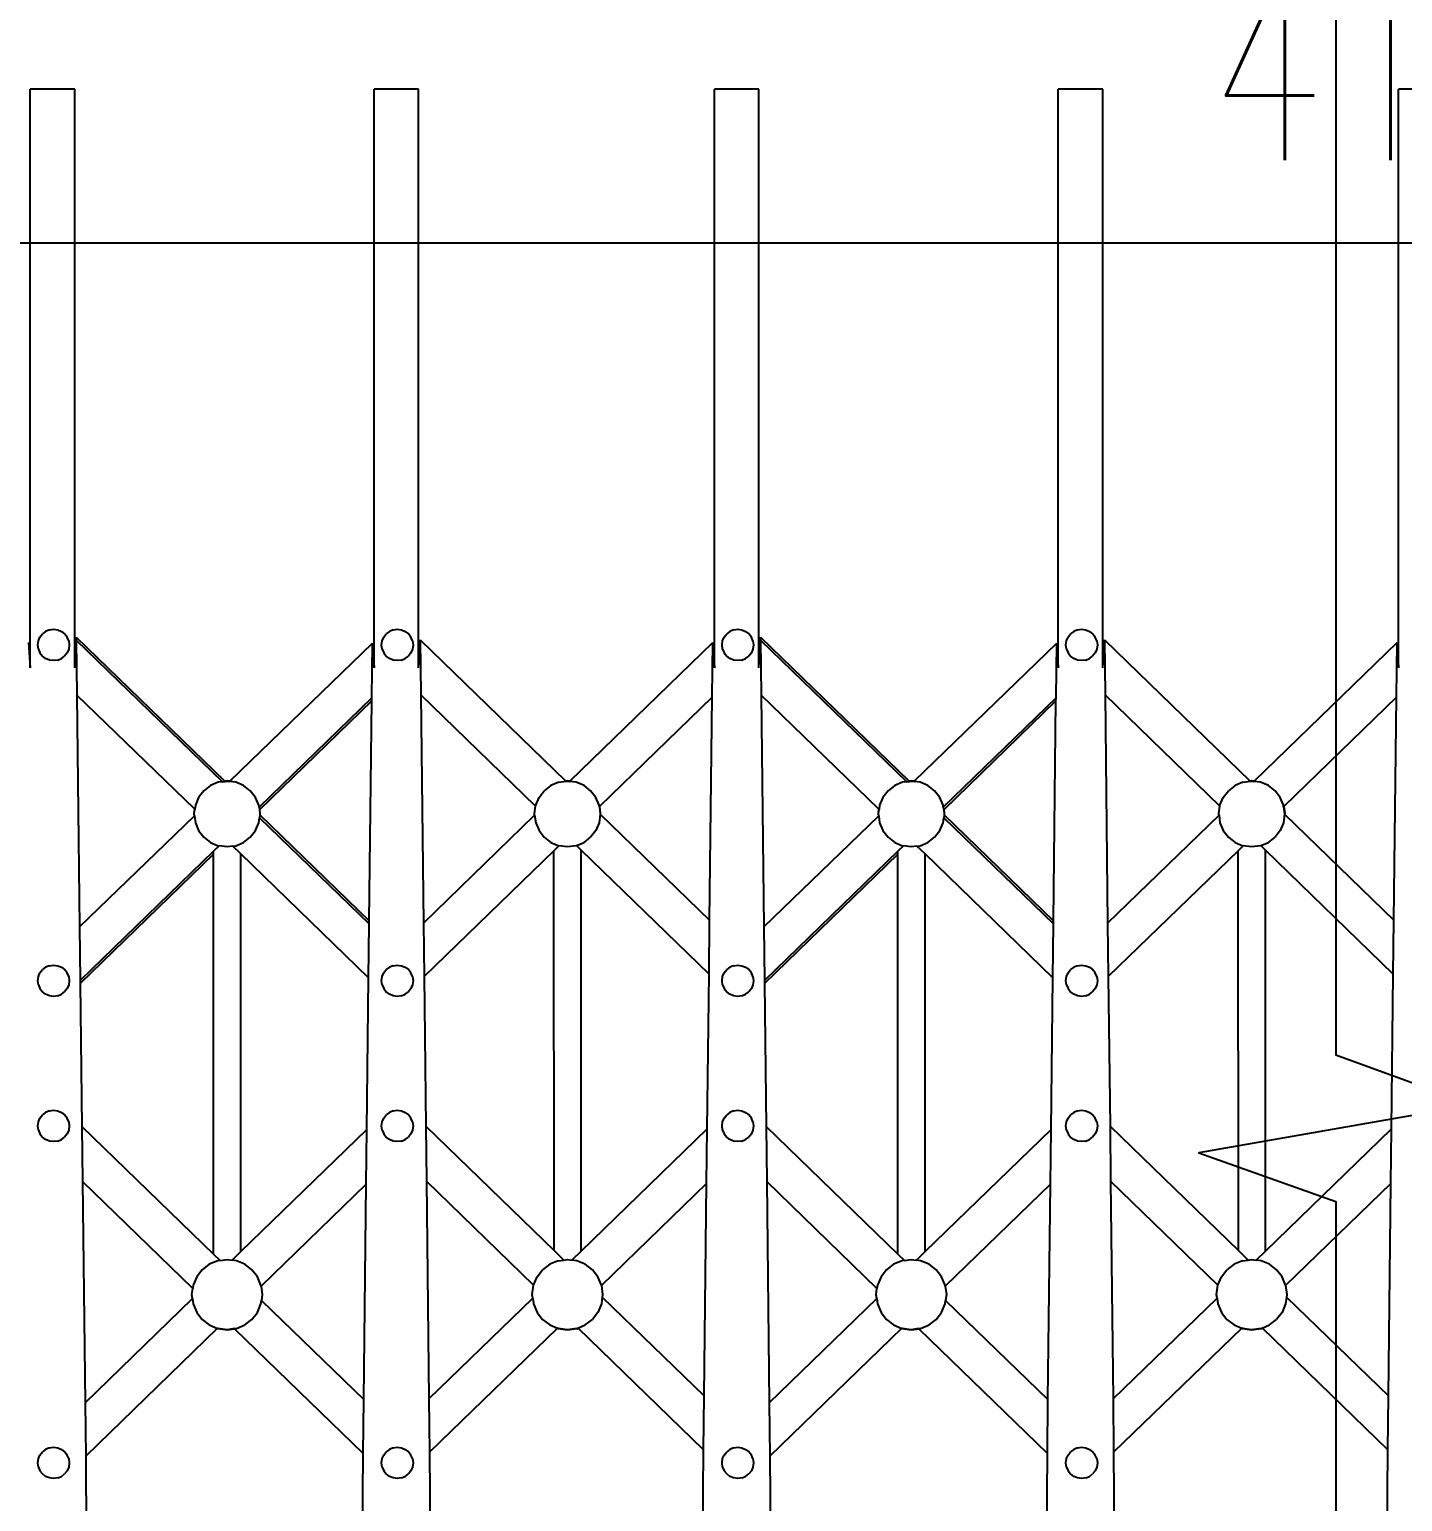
# Model space of a CAD drawing. Extents: x -2377130 to 293730, y -2 to 754590.
# Drawn here: x -2154221 to -2153169, y 517339 to 518467 of the extents above; entities that cross this region are included whole.
import ezdxf

# ---------------------------------------------------------------- set-up
doc = ezdxf.new("R2010")
doc.units = 0
doc.header["$LTSCALE"] = 1000
doc.header["$MEASUREMENT"] = 0
doc.layers.get('Defpoints').update_dxf_attribs({"color": 210})
doc.layers.add('A-AXIS-DP', color=126, linetype='Continuous')
doc.layers.add('A-AXIS-SYMB', color=3, linetype='Continuous')
doc.styles.add('_TCH_DIM_T3', font='SIMPLEX', dxfattribs={"width": 0.705882, "bigfont": 'GBCBIG'})
doc.dimstyles.new('_TCH_ARCH&&50', dxfattribs={"dimtxt": 148.75, "dimasz": 50, "dimexe": 50, "dimexo": 50, "dimgap": 63.125, "dimtad": 1, "dimdec": 0, "dimzin": 0, "dimdsep": 46, "dimtxsty": '_TCH_DIM_T3', "dimblk": 'ARCHTICK', "dimcen": 0.09, "dimclrt": 7, "dimazin": 2, "dimtfac": 1, "dimtdec": 0, "dimtix": 1, "dimtmove": 2, "dimatfit": 3, "dimfxl": 0, "dimtolj": 1, "dimtzin": 0, "dimarcsym": 0})

# ---------------------------------------------------------------- blocks, each defined once
blk = doc.blocks.new('A$C4A4B1E4B')
at = {"color": 250}
for p, q in [((-3000.4, 1499.9), (-3034.5, 1499.9)), ((-3034.5, 1056.6), (-3034.5, 1499.9)), ((-3000.4, 1056.6), (-3000.4, 1499.9)), ((-2737, 1499.9), (-2771.1, 1499.9)), ((-2771.1, 1056.6), (-2771.1, 1499.9)), ((-2737, 1056.6), (-2737, 1499.9)), ((-2476.3, 1499.9), (-2510.4, 1499.9)), ((-2510.4, 1056.6), (-2510.4, 1499.9)), ((-2476.3, 1056.6), (-2476.3, 1499.9)), ((-2212.9, 1499.9), (-2247, 1499.9)), ((-2247, 1056.6), (-2247, 1499.9)), ((-2212.9, 1056.6), (-2212.9, 1499.9)), ((-1952.2, 1499.9), (-1986.3, 1499.9)), ((-1986.3, 1056.6), (-1986.3, 1499.9)), ((-3022.7, 1084.4), (-3025.1, 1082.5)), ((-3019.8, 1085.6), (-3022.7, 1084.4)), ((-3019.8, 1085.6), (-3016.6, 1086)), ((-3016.6, 1086), (-3013.4, 1085.6)), ((-3013.4, 1085.6), (-3010.6, 1084.4)), ((-3010.6, 1084.4), (-3008.1, 1082.5)), ((-2759.3, 1084.4), (-2761.8, 1082.5)), ((-2756.5, 1085.6), (-2759.3, 1084.4)), ((-2756.5, 1085.6), (-2753.3, 1086)), ((-2753.3, 1086), (-2750.1, 1085.6)), ((-2750.1, 1085.6), (-2747.2, 1084.4)), ((-2747.2, 1084.4), (-2744.8, 1082.5)), ((-2498.6, 1084.4), (-2501, 1082.5)), ((-2495.7, 1085.6), (-2498.6, 1084.4)), ((-2495.7, 1085.6), (-2492.5, 1086)), ((-2492.5, 1086), (-2489.3, 1085.6)), ((-2489.3, 1085.6), (-2486.5, 1084.4)), ((-2486.5, 1084.4), (-2484, 1082.5)), ((-2235.2, 1084.4), (-2237.7, 1082.5)), ((-2232.4, 1085.6), (-2235.2, 1084.4)), ((-2232.4, 1085.6), (-2229.2, 1086)), ((-2229.2, 1086), (-2226, 1085.6)), ((-2226, 1085.6), (-2223.1, 1084.4)), ((-2223.1, 1084.4), (-2220.7, 1082.5)), ((-3035.7, 1075.8), (-3034.5, 1056.6)), ((-3028.7, 1074), (-3028.2, 1077.2)), ((-3028.2, 1070.8), (-3028.7, 1074)), ((-3028.2, 1077.2), (-3027, 1080.1)), ((-3027, 1080.1), (-3025.1, 1082.5)), ((-3006.3, 1080.1), (-3008.1, 1082.5)), ((-3005, 1077.2), (-3006.3, 1080.1)), ((-3005, 1077.2), (-3004.6, 1074)), ((-3004.6, 1074), (-3005, 1070.8)), ((-3000.4, 1056.6), (-2999.2, 1080)), ((-2999.2, 1080), (-2885.6, 969.9)), ((-2999.2, 1080), (-2999.2, 1077.7)), ((-2999.2, 1077.7), (-2887.2, 969.2)), ((-2999.2, 1077.7), (-2998.7, 1035.5)), ((-2881.2, 969.9), (-2772.4, 1075.4)), ((-2772.8, 1033.5), (-2772.4, 1075.4)), ((-2772.4, 1075.4), (-2771.1, 1056.6)), ((-2765.3, 1074), (-2764.9, 1077.2)), ((-2764.9, 1070.8), (-2765.3, 1074)), ((-2764.9, 1077.2), (-2763.7, 1080.1)), ((-2763.7, 1080.1), (-2761.8, 1082.5)), ((-2742.9, 1080.1), (-2744.8, 1082.5)), ((-2741.7, 1077.2), (-2742.9, 1080.1)), ((-2741.7, 1077.2), (-2741.2, 1074)), ((-2741.2, 1074), (-2741.7, 1070.8)), ((-2737, 1056.6), (-2735.8, 1078)), ((-2735.8, 1078), (-2624.4, 970)), ((-2735.8, 1078), (-2735.3, 1035.8)), ((-2620.9, 969.9), (-2511.6, 1075.8)), ((-2512.1, 1033.9), (-2511.6, 1075.8)), ((-2511.6, 1075.8), (-2510.4, 1056.6)), ((-2504.6, 1074), (-2504.1, 1077.2)), ((-2504.1, 1070.8), (-2504.6, 1074)), ((-2504.1, 1077.2), (-2502.9, 1080.1)), ((-2502.9, 1080.1), (-2501, 1082.5)), ((-2482.1, 1080.1), (-2484, 1082.5)), ((-2480.9, 1077.2), (-2482.1, 1080.1)), ((-2480.9, 1077.2), (-2480.5, 1074)), ((-2480.5, 1074), (-2480.9, 1070.8)), ((-2476.3, 1056.6), (-2475.1, 1080)), ((-2475.1, 1080), (-2361.5, 969.9)), ((-2475.1, 1080), (-2475.1, 1077.7)), ((-2475.1, 1077.7), (-2363.1, 969.2)), ((-2475.1, 1077.7), (-2474.6, 1035.5)), ((-2357.1, 969.9), (-2248.2, 1075.4)), ((-2248.7, 1033.5), (-2248.2, 1075.4)), ((-2248.2, 1075.4), (-2247, 1056.6)), ((-2241.2, 1074), (-2240.8, 1077.2)), ((-2240.8, 1070.8), (-2241.2, 1074)), ((-2240.8, 1077.2), (-2239.5, 1080.1)), ((-2239.5, 1080.1), (-2237.7, 1082.5)), ((-2218.8, 1080.1), (-2220.7, 1082.5)), ((-2217.6, 1077.2), (-2218.8, 1080.1)), ((-2217.6, 1077.2), (-2217.1, 1074)), ((-2217.1, 1074), (-2217.6, 1070.8)), ((-2212.9, 1056.6), (-2211.7, 1078)), ((-2211.7, 1078), (-2100.3, 970)), ((-2211.7, 1078), (-2211.2, 1035.8)), ((-2096.7, 969.9), (-1987.5, 1075.8)), ((-1988, 1033.9), (-1987.5, 1075.8)), ((-1987.5, 1075.8), (-1986.3, 1056.6)), ((-3028.2, 1070.8), (-3027, 1067.9)), ((-3027, 1067.9), (-3025.1, 1065.5)), ((-3022.7, 1063.6), (-3025.1, 1065.5)), ((-3019.8, 1062.4), (-3022.7, 1063.6)), ((-3016.6, 1062), (-3019.8, 1062.4)), ((-3013.4, 1062.4), (-3016.6, 1062)), ((-3013.4, 1062.4), (-3010.6, 1063.6)), ((-3010.6, 1063.6), (-3008.1, 1065.5)), ((-3006.3, 1067.9), (-3008.1, 1065.5)), ((-3005, 1070.8), (-3006.3, 1067.9)), ((-2764.9, 1070.8), (-2763.7, 1067.9)), ((-2763.7, 1067.9), (-2761.8, 1065.5)), ((-2759.3, 1063.6), (-2761.8, 1065.5)), ((-2756.5, 1062.4), (-2759.3, 1063.6)), ((-2753.3, 1062), (-2756.5, 1062.4)), ((-2750.1, 1062.4), (-2753.3, 1062)), ((-2750.1, 1062.4), (-2747.2, 1063.6)), ((-2747.2, 1063.6), (-2744.8, 1065.5)), ((-2742.9, 1067.9), (-2744.8, 1065.5)), ((-2741.7, 1070.8), (-2742.9, 1067.9)), ((-2504.1, 1070.8), (-2502.9, 1067.9)), ((-2502.9, 1067.9), (-2501, 1065.5)), ((-2498.6, 1063.6), (-2501, 1065.5)), ((-2495.7, 1062.4), (-2498.6, 1063.6)), ((-2492.5, 1062), (-2495.7, 1062.4)), ((-2489.3, 1062.4), (-2492.5, 1062)), ((-2489.3, 1062.4), (-2486.5, 1063.6)), ((-2486.5, 1063.6), (-2484, 1065.5)), ((-2482.1, 1067.9), (-2484, 1065.5)), ((-2480.9, 1070.8), (-2482.1, 1067.9)), ((-2240.8, 1070.8), (-2239.5, 1067.9)), ((-2239.5, 1067.9), (-2237.7, 1065.5)), ((-2235.2, 1063.6), (-2237.7, 1065.5)), ((-2232.4, 1062.4), (-2235.2, 1063.6)), ((-2229.2, 1062), (-2232.4, 1062.4)), ((-2226, 1062.4), (-2229.2, 1062)), ((-2226, 1062.4), (-2223.1, 1063.6)), ((-2223.1, 1063.6), (-2220.7, 1065.5)), ((-2218.8, 1067.9), (-2220.7, 1065.5)), ((-2217.6, 1070.8), (-2218.8, 1067.9)), ((-2908.5, 948.1), (-2998.7, 1035.5)), ((-2998.7, 1035.5), (-2996.7, 858)), ((-2772.8, 1033.5), (-2859.2, 949.8)), ((-2772.9, 1031.2), (-2858.9, 947.8)), ((-2774.8, 862.6), (-2772.9, 1031.2)), ((-2772.9, 1031.2), (-2772.8, 1033.5)), ((-2647.4, 950.6), (-2735.3, 1035.8)), ((-2735.3, 1035.8), (-2733.3, 860.9)), ((-2512.1, 1033.9), (-2598.5, 950.2)), ((-2514.1, 863.1), (-2512.1, 1033.9)), ((-2384.4, 948.1), (-2474.6, 1035.5)), ((-2474.6, 1035.5), (-2472.5, 858)), ((-2248.7, 1033.5), (-2335.1, 949.8)), ((-2248.8, 1031.2), (-2334.8, 947.8)), ((-2250.7, 862.6), (-2248.8, 1031.2)), ((-2248.8, 1031.2), (-2248.7, 1033.5)), ((-2123.3, 950.6), (-2211.2, 1035.8)), ((-2211.2, 1035.8), (-2209.2, 860.9)), ((-1988, 1033.9), (-2074.3, 950.2)), ((-1989.9, 863.1), (-1988, 1033.9)), ((-2885.6, 969.9), (-2883.7, 970.2)), ((-2883.7, 970.2), (-2881.2, 969.9)), ((-2624.4, 970), (-2623, 970.2)), ((-2624.4, 970), (-2623.9, 969.6)), ((-2623, 970.2), (-2620.9, 969.9)), ((-2361.5, 969.9), (-2359.6, 970.2)), ((-2359.6, 970.2), (-2357.1, 969.9)), ((-2100.3, 970), (-2098.9, 970.2)), ((-2100.3, 970), (-2099.8, 969.6)), ((-2098.9, 970.2), (-2096.7, 969.9)), ((-2901.5, 962.3), (-2905.5, 957.2)), ((-2896.4, 966.3), (-2901.5, 962.3)), ((-2890.4, 968.8), (-2896.4, 966.3)), ((-2887.2, 969.2), (-2890.4, 968.8)), ((-2887.2, 969.2), (-2885.1, 969.5)), ((-2885.1, 969.5), (-2885.6, 969.9)), ((-2885.1, 969.5), (-2883.7, 969.7)), ((-2883.7, 969.7), (-2881.7, 969.4)), ((-2881.7, 969.4), (-2881.2, 969.9)), ((-2877, 968.8), (-2881.7, 969.4)), ((-2871, 966.3), (-2877, 968.8)), ((-2865.9, 962.3), (-2871, 966.3)), ((-2861.9, 957.2), (-2865.9, 962.3)), ((-2644.7, 957.2), (-2640.8, 962.3)), ((-2635.7, 966.3), (-2640.8, 962.3)), ((-2629.7, 968.8), (-2635.7, 966.3)), ((-2629.7, 968.8), (-2623.9, 969.6)), ((-2623.9, 969.6), (-2623, 969.7)), ((-2623, 969.7), (-2621.3, 969.5)), ((-2621.3, 969.5), (-2620.9, 969.9)), ((-2616.3, 968.8), (-2621.3, 969.5)), ((-2610.3, 966.3), (-2616.3, 968.8)), ((-2605.2, 962.3), (-2610.3, 966.3)), ((-2601.2, 957.2), (-2605.2, 962.3)), ((-2377.4, 962.3), (-2381.4, 957.2)), ((-2372.3, 966.3), (-2377.4, 962.3)), ((-2366.3, 968.8), (-2372.3, 966.3)), ((-2363.1, 969.2), (-2366.3, 968.8)), ((-2363.1, 969.2), (-2361, 969.5)), ((-2361, 969.5), (-2361.5, 969.9)), ((-2361, 969.5), (-2359.6, 969.7)), ((-2359.6, 969.7), (-2357.5, 969.4)), ((-2357.5, 969.4), (-2357.1, 969.9)), ((-2352.9, 968.8), (-2357.5, 969.4)), ((-2346.9, 966.3), (-2352.9, 968.8)), ((-2341.8, 962.3), (-2346.9, 966.3)), ((-2337.8, 957.2), (-2341.8, 962.3)), ((-2120.6, 957.2), (-2116.7, 962.3)), ((-2111.6, 966.3), (-2116.7, 962.3)), ((-2105.6, 968.8), (-2111.6, 966.3)), ((-2105.6, 968.8), (-2099.8, 969.6)), ((-2099.8, 969.6), (-2098.9, 969.7)), ((-2098.9, 969.7), (-2097.2, 969.5)), ((-2097.2, 969.5), (-2096.7, 969.9)), ((-2092.2, 968.8), (-2097.2, 969.5)), ((-2086.1, 966.3), (-2092.2, 968.8)), ((-2081, 962.3), (-2086.1, 966.3)), ((-2077.1, 957.2), (-2081, 962.3)), ((-2908.9, 945), (-2908.5, 948.1)), ((-2908.9, 944.8), (-2908.4, 948)), ((-2908.4, 948), (-2908.5, 948.1)), ((-2908, 951.2), (-2908.4, 948)), ((-2905.5, 957.2), (-2908, 951.2)), ((-2859.4, 951.2), (-2861.9, 957.2)), ((-2859.2, 949.8), (-2859.4, 951.2)), ((-2859.2, 949.8), (-2858.9, 947.7)), ((-2858.9, 947.8), (-2858.5, 945)), ((-2858.9, 947.7), (-2858.9, 947.8)), ((-2858.9, 947.7), (-2858.5, 944.7)), ((-2648.2, 945), (-2647.4, 950.6)), ((-2648.1, 944.8), (-2647.4, 950.6)), ((-2647.4, 950.6), (-2647.3, 951.2)), ((-2647.4, 950.6), (-2647.4, 950.6)), ((-2647.3, 951.2), (-2644.7, 957.2)), ((-2598.7, 951.2), (-2601.2, 957.2)), ((-2598.5, 950.1), (-2598.7, 951.2)), ((-2598.5, 950.2), (-2597.8, 945)), ((-2598.5, 950.2), (-2598.5, 950.1)), ((-2598.5, 950.1), (-2597.8, 944.7)), ((-2384.8, 945), (-2384.4, 948.1)), ((-2384.8, 944.8), (-2384.3, 948)), ((-2384.3, 948), (-2384.4, 948.1)), ((-2383.9, 951.2), (-2384.3, 948)), ((-2381.4, 957.2), (-2383.9, 951.2)), ((-2335.3, 951.2), (-2337.8, 957.2)), ((-2335.1, 949.8), (-2335.3, 951.2)), ((-2335.1, 949.8), (-2334.8, 947.7)), ((-2334.8, 947.8), (-2334.4, 945)), ((-2334.8, 947.7), (-2334.8, 947.8)), ((-2334.8, 947.7), (-2334.4, 944.7)), ((-2124.1, 945), (-2123.3, 950.6)), ((-2124, 944.8), (-2123.3, 950.6)), ((-2123.3, 950.6), (-2123.2, 951.2)), ((-2123.3, 950.6), (-2123.3, 950.6)), ((-2123.2, 951.2), (-2120.6, 957.2)), ((-2074.6, 951.2), (-2077.1, 957.2)), ((-2074.4, 950.1), (-2074.6, 951.2)), ((-2074.3, 950.2), (-2074.4, 950.1)), ((-2074.4, 950.1), (-2073.7, 944.7)), ((-2074.3, 950.2), (-2073.6, 945)), ((-2996.7, 858), (-2908.7, 943.2)), ((-2908.9, 944.8), (-2908.9, 945)), ((-2908.9, 944.5), (-2908.9, 944.8)), ((-2908.7, 943.2), (-2908.9, 944.5)), ((-2908.7, 943.2), (-2908, 937.8)), ((-2908, 937.8), (-2905.5, 931.8)), ((-2861.9, 931.8), (-2859.4, 937.8)), ((-2859.4, 937.8), (-2858.9, 941.7)), ((-2858.6, 943.8), (-2858.9, 941.7)), ((-2858.9, 941.7), (-2774.8, 860.3)), ((-2858.5, 944.5), (-2858.6, 943.8)), ((-2858.6, 943.8), (-2774.8, 862.6)), ((-2858.5, 945), (-2858.5, 944.7)), ((-2858.5, 944.7), (-2858.5, 944.5)), ((-2733.3, 860.9), (-2648.1, 943.5)), ((-2648.1, 944.8), (-2648.2, 945)), ((-2648.2, 944.5), (-2648.1, 944.8)), ((-2648.1, 943.5), (-2648.2, 944.5)), ((-2648.1, 943.5), (-2647.3, 937.8)), ((-2647.3, 937.8), (-2644.7, 931.8)), ((-2598.7, 937.8), (-2601.2, 931.8)), ((-2597.8, 944.3), (-2598.7, 937.8)), ((-2597.8, 945), (-2597.8, 944.7)), ((-2597.8, 944.7), (-2597.8, 944.5)), ((-2597.8, 944.5), (-2597.8, 944.3)), ((-2597.8, 944.3), (-2514.1, 863.1)), ((-2472.5, 858), (-2384.6, 943.2)), ((-2384.8, 944.8), (-2384.8, 945)), ((-2384.8, 944.5), (-2384.8, 944.8)), ((-2384.6, 943.2), (-2384.8, 944.5)), ((-2384.6, 943.2), (-2383.9, 937.8)), ((-2383.9, 937.8), (-2381.4, 931.8)), ((-2337.8, 931.8), (-2335.3, 937.8)), ((-2335.3, 937.8), (-2334.8, 941.7)), ((-2334.5, 943.8), (-2334.8, 941.7)), ((-2334.8, 941.7), (-2250.7, 860.3)), ((-2334.4, 944.5), (-2334.5, 943.8)), ((-2334.5, 943.8), (-2250.7, 862.6)), ((-2334.4, 945), (-2334.4, 944.7)), ((-2334.4, 944.7), (-2334.4, 944.5)), ((-2209.2, 860.9), (-2123.9, 943.5)), ((-2124, 944.8), (-2124.1, 945)), ((-2124.1, 944.5), (-2124, 944.8)), ((-2123.9, 943.5), (-2124.1, 944.5)), ((-2123.9, 943.5), (-2123.2, 937.8)), ((-2123.2, 937.8), (-2120.6, 931.8)), ((-2074.6, 937.8), (-2077.1, 931.8)), ((-2073.7, 944.3), (-2074.6, 937.8)), ((-2073.6, 945), (-2073.7, 944.7)), ((-2073.7, 944.7), (-2073.7, 944.5)), ((-2073.7, 944.5), (-2073.7, 944.3)), ((-2073.7, 944.3), (-1989.9, 863.1)), ((-2905.5, 931.8), (-2901.5, 926.7)), ((-2901.5, 926.7), (-2896.4, 922.7)), ((-2871, 922.7), (-2865.9, 926.7)), ((-2865.9, 926.7), (-2861.9, 931.8)), ((-2644.7, 931.8), (-2640.8, 926.7)), ((-2640.8, 926.7), (-2635.7, 922.7)), ((-2610.3, 922.7), (-2605.2, 926.7)), ((-2601.2, 931.8), (-2605.2, 926.7)), ((-2381.4, 931.8), (-2377.4, 926.7)), ((-2377.4, 926.7), (-2372.3, 922.7)), ((-2346.9, 922.7), (-2341.8, 926.7)), ((-2341.8, 926.7), (-2337.8, 931.8)), ((-2120.6, 931.8), (-2116.7, 926.7)), ((-2116.7, 926.7), (-2111.6, 922.7)), ((-2086.1, 922.7), (-2081, 926.7)), ((-2077.1, 931.8), (-2081, 926.7)), ((-2894.1, 916), (-2996.2, 817)), ((-2894.1, 913.7), (-2996.2, 814.7)), ((-2896.4, 922.7), (-2890.4, 920.2)), ((-2889.8, 920.1), (-2894.1, 916)), ((-2894.1, 913.7), (-2894.1, 916)), ((-2894, 607.3), (-2894.1, 913.7)), ((-2890.4, 920.2), (-2889.8, 920.1)), ((-2883.7, 919.3), (-2889.8, 920.1)), ((-2879.4, 919.9), (-2883.7, 919.3)), ((-2879.4, 919.9), (-2877, 920.2)), ((-2873.2, 913.9), (-2879.4, 919.9)), ((-2877, 920.2), (-2871, 922.7)), ((-2873.1, 609.2), (-2873.2, 913.9)), ((-2775.3, 819), (-2873.2, 913.9)), ((-2633.3, 916.4), (-2732.8, 820)), ((-2635.7, 922.7), (-2629.7, 920.2)), ((-2629.5, 920.2), (-2633.3, 916.4)), ((-2633.2, 610.1), (-2633.3, 916.4)), ((-2629.7, 920.2), (-2629.5, 920.2)), ((-2623, 919.3), (-2629.5, 920.2)), ((-2616.3, 920.2), (-2623, 919.3)), ((-2616.3, 920.2), (-2616.1, 920.3)), ((-2616.1, 920.3), (-2610.3, 922.7)), ((-2612.5, 916.8), (-2616.1, 920.3)), ((-2514.5, 821.8), (-2612.5, 916.8)), ((-2612.4, 609.6), (-2612.5, 916.8)), ((-2369.9, 916), (-2472.1, 817)), ((-2369.9, 913.7), (-2472, 814.7)), ((-2372.3, 922.7), (-2366.3, 920.2)), ((-2365.7, 920.1), (-2369.9, 916)), ((-2369.9, 913.7), (-2369.9, 916)), ((-2369.8, 607.3), (-2369.9, 913.7)), ((-2366.3, 920.2), (-2365.7, 920.1)), ((-2359.6, 919.3), (-2365.7, 920.1)), ((-2355.3, 919.9), (-2359.6, 919.3)), ((-2355.3, 919.9), (-2352.9, 920.2)), ((-2349.1, 913.9), (-2355.3, 919.9)), ((-2352.9, 920.2), (-2346.9, 922.7)), ((-2349, 609.2), (-2349.1, 913.9)), ((-2251.2, 819), (-2349.1, 913.9)), ((-2109.2, 916.4), (-2208.7, 820)), ((-2111.6, 922.7), (-2105.6, 920.2)), ((-2105.3, 920.2), (-2109.2, 916.4)), ((-2109.1, 610.1), (-2109.2, 916.4)), ((-2105.6, 920.2), (-2105.3, 920.2)), ((-2098.9, 919.3), (-2105.3, 920.2)), ((-2092.2, 920.2), (-2098.9, 919.3)), ((-2092.2, 920.2), (-2092, 920.3)), ((-2092, 920.3), (-2086.1, 922.7)), ((-2088.4, 916.8), (-2092, 920.3)), ((-1990.4, 821.8), (-2088.4, 916.8)), ((-2088.3, 609.6), (-2088.4, 916.8)), ((-2996.7, 858), (-2996.2, 817)), ((-2775.3, 819), (-2774.8, 860.3)), ((-2774.8, 860.3), (-2774.8, 862.6)), ((-2733.3, 860.9), (-2732.8, 820)), ((-2514.5, 821.8), (-2514.1, 863.1)), ((-2472.5, 858), (-2472.1, 817)), ((-2251.2, 819), (-2250.7, 860.3)), ((-2250.7, 860.3), (-2250.7, 862.6)), ((-2209.2, 860.9), (-2208.7, 820)), ((-1990.4, 821.8), (-1989.9, 863.1)), ((-3027, 822.8), (-3025.1, 825.3)), ((-3022.7, 827.1), (-3025.1, 825.3)), ((-3019.8, 828.3), (-3022.7, 827.1)), ((-3019.8, 828.3), (-3016.6, 828.8)), ((-3016.6, 828.8), (-3013.4, 828.3)), ((-3013.4, 828.3), (-3010.6, 827.1)), ((-3010.6, 827.1), (-3008.1, 825.3)), ((-3006.3, 822.8), (-3008.1, 825.3)), ((-2763.7, 822.8), (-2761.8, 825.3)), ((-2759.3, 827.1), (-2761.8, 825.3)), ((-2756.5, 828.3), (-2759.3, 827.1)), ((-2756.5, 828.3), (-2753.3, 828.8)), ((-2753.3, 828.8), (-2750.1, 828.3)), ((-2750.1, 828.3), (-2747.2, 827.1)), ((-2747.2, 827.1), (-2744.8, 825.3)), ((-2742.9, 822.8), (-2744.8, 825.3)), ((-2502.9, 822.8), (-2501, 825.3)), ((-2498.6, 827.1), (-2501, 825.3)), ((-2495.7, 828.3), (-2498.6, 827.1)), ((-2495.7, 828.3), (-2492.5, 828.8)), ((-2492.5, 828.8), (-2489.3, 828.3)), ((-2489.3, 828.3), (-2486.5, 827.1)), ((-2486.5, 827.1), (-2484, 825.3)), ((-2482.1, 822.8), (-2484, 825.3)), ((-2239.5, 822.8), (-2237.7, 825.3)), ((-2235.2, 827.1), (-2237.7, 825.3)), ((-2232.4, 828.3), (-2235.2, 827.1)), ((-2232.4, 828.3), (-2229.2, 828.8)), ((-2229.2, 828.8), (-2226, 828.3)), ((-2226, 828.3), (-2223.1, 827.1)), ((-2223.1, 827.1), (-2220.7, 825.3)), ((-2218.8, 822.8), (-2220.7, 825.3)), ((-3028.7, 816.8), (-3028.2, 819.9)), ((-3028.2, 813.6), (-3028.7, 816.8)), ((-3028.2, 819.9), (-3027, 822.8)), ((-3028.2, 813.6), (-3027, 810.7)), ((-3005, 819.9), (-3006.3, 822.8)), ((-3005, 813.6), (-3006.3, 810.7)), ((-3005, 819.9), (-3004.6, 816.8)), ((-3004.6, 816.8), (-3005, 813.6)), ((-2996.2, 817), (-2996.2, 814.7)), ((-2996.2, 814.7), (-2994.9, 705.1)), ((-2776.6, 702.7), (-2775.3, 819)), ((-2765.3, 816.8), (-2764.9, 819.9)), ((-2764.9, 813.6), (-2765.3, 816.8)), ((-2764.9, 819.9), (-2763.7, 822.8)), ((-2764.9, 813.6), (-2763.7, 810.7)), ((-2741.7, 819.9), (-2742.9, 822.8)), ((-2741.7, 813.6), (-2742.9, 810.7)), ((-2741.7, 819.9), (-2741.2, 816.8)), ((-2741.2, 816.8), (-2741.7, 813.6)), ((-2732.8, 820), (-2731.5, 705.4)), ((-2515.9, 703.2), (-2514.5, 821.8)), ((-2504.6, 816.8), (-2504.1, 819.9)), ((-2504.1, 813.6), (-2504.6, 816.8)), ((-2504.1, 819.9), (-2502.9, 822.8)), ((-2504.1, 813.6), (-2502.9, 810.7)), ((-2480.9, 819.9), (-2482.1, 822.8)), ((-2480.9, 813.6), (-2482.1, 810.7)), ((-2480.9, 819.9), (-2480.5, 816.8)), ((-2480.5, 816.8), (-2480.9, 813.6)), ((-2472.1, 817), (-2472, 814.7)), ((-2472, 814.7), (-2470.8, 705.1)), ((-2252.5, 702.7), (-2251.2, 819)), ((-2241.2, 816.8), (-2240.8, 819.9)), ((-2240.8, 813.6), (-2241.2, 816.8)), ((-2240.8, 819.9), (-2239.5, 822.8)), ((-2240.8, 813.6), (-2239.5, 810.7)), ((-2217.6, 819.9), (-2218.8, 822.8)), ((-2217.6, 813.6), (-2218.8, 810.7)), ((-2217.6, 819.9), (-2217.1, 816.8)), ((-2217.1, 816.8), (-2217.6, 813.6)), ((-2208.7, 820), (-2207.4, 705.4)), ((-1991.8, 703.2), (-1990.4, 821.8)), ((-3027, 810.7), (-3025.1, 808.3)), ((-3022.7, 806.4), (-3025.1, 808.3)), ((-3019.8, 805.2), (-3022.7, 806.4)), ((-3016.6, 804.7), (-3019.8, 805.2)), ((-3013.4, 805.2), (-3016.6, 804.7)), ((-3013.4, 805.2), (-3010.6, 806.4)), ((-3010.6, 806.4), (-3008.1, 808.3)), ((-3006.3, 810.7), (-3008.1, 808.3)), ((-2763.7, 810.7), (-2761.8, 808.3)), ((-2759.3, 806.4), (-2761.8, 808.3)), ((-2756.5, 805.2), (-2759.3, 806.4)), ((-2753.3, 804.7), (-2756.5, 805.2)), ((-2750.1, 805.2), (-2753.3, 804.7)), ((-2750.1, 805.2), (-2747.2, 806.4)), ((-2747.2, 806.4), (-2744.8, 808.3)), ((-2742.9, 810.7), (-2744.8, 808.3)), ((-2502.9, 810.7), (-2501, 808.3)), ((-2498.6, 806.4), (-2501, 808.3)), ((-2495.7, 805.2), (-2498.6, 806.4)), ((-2492.5, 804.7), (-2495.7, 805.2)), ((-2489.3, 805.2), (-2492.5, 804.7)), ((-2489.3, 805.2), (-2486.5, 806.4)), ((-2486.5, 806.4), (-2484, 808.3)), ((-2482.1, 810.7), (-2484, 808.3)), ((-2239.5, 810.7), (-2237.7, 808.3)), ((-2235.2, 806.4), (-2237.7, 808.3)), ((-2232.4, 805.2), (-2235.2, 806.4)), ((-2229.2, 804.7), (-2232.4, 805.2)), ((-2226, 805.2), (-2229.2, 804.7)), ((-2226, 805.2), (-2223.1, 806.4)), ((-2223.1, 806.4), (-2220.7, 808.3)), ((-2218.8, 810.7), (-2220.7, 808.3)), ((-3028.2, 708.7), (-3027, 711.6)), ((-3027, 711.6), (-3025.1, 714)), ((-3022.7, 715.9), (-3025.1, 714)), ((-3019.8, 717.1), (-3022.7, 715.9)), ((-3019.8, 717.1), (-3016.6, 717.5)), ((-3016.6, 717.5), (-3013.4, 717.1)), ((-3013.4, 717.1), (-3010.6, 715.9)), ((-3010.6, 715.9), (-3008.1, 714)), ((-3006.3, 711.6), (-3008.1, 714)), ((-3005, 708.7), (-3006.3, 711.6)), ((-2764.9, 708.7), (-2763.7, 711.6)), ((-2763.7, 711.6), (-2761.8, 714)), ((-2759.3, 715.9), (-2761.8, 714)), ((-2756.5, 717.1), (-2759.3, 715.9)), ((-2756.5, 717.1), (-2753.3, 717.5)), ((-2753.3, 717.5), (-2750.1, 717.1)), ((-2750.1, 717.1), (-2747.2, 715.9)), ((-2747.2, 715.9), (-2744.8, 714)), ((-2742.9, 711.6), (-2744.8, 714)), ((-2741.7, 708.7), (-2742.9, 711.6)), ((-2504.1, 708.7), (-2502.9, 711.6)), ((-2502.9, 711.6), (-2501, 714)), ((-2498.6, 715.9), (-2501, 714)), ((-2495.7, 717.1), (-2498.6, 715.9)), ((-2495.7, 717.1), (-2492.5, 717.5)), ((-2492.5, 717.5), (-2489.3, 717.1)), ((-2489.3, 717.1), (-2486.5, 715.9)), ((-2486.5, 715.9), (-2484, 714)), ((-2482.1, 711.6), (-2484, 714)), ((-2480.9, 708.7), (-2482.1, 711.6)), ((-2240.8, 708.7), (-2239.5, 711.6)), ((-2239.5, 711.6), (-2237.7, 714)), ((-2235.2, 715.9), (-2237.7, 714)), ((-2232.4, 717.1), (-2235.2, 715.9)), ((-2232.4, 717.1), (-2229.2, 717.5)), ((-2229.2, 717.5), (-2226, 717.1)), ((-2226, 717.1), (-2223.1, 715.9)), ((-2223.1, 715.9), (-2220.7, 714)), ((-2218.8, 711.6), (-2220.7, 714)), ((-2217.6, 708.7), (-2218.8, 711.6)), ((-3028.7, 705.5), (-3028.2, 708.7)), ((-3028.2, 702.3), (-3028.7, 705.5)), ((-3028.2, 702.3), (-3027, 699.5)), ((-3027, 699.5), (-3025.1, 697)), ((-3006.3, 699.5), (-3008.1, 697)), ((-3005, 702.3), (-3006.3, 699.5)), ((-3005, 708.7), (-3004.6, 705.5)), ((-3004.6, 705.5), (-3005, 702.3)), ((-2994.9, 705.1), (-2894, 607.3)), ((-2994.9, 705.1), (-2994.4, 662.9)), ((-2873.1, 609.2), (-2776.6, 702.7)), ((-2777.1, 660.9), (-2776.6, 702.7)), ((-2765.3, 705.5), (-2764.9, 708.7)), ((-2764.9, 702.3), (-2765.3, 705.5)), ((-2764.9, 702.3), (-2763.7, 699.5)), ((-2763.7, 699.5), (-2761.8, 697)), ((-2742.9, 699.5), (-2744.8, 697)), ((-2741.7, 702.3), (-2742.9, 699.5)), ((-2741.7, 708.7), (-2741.2, 705.5)), ((-2741.2, 705.5), (-2741.7, 702.3)), ((-2731.5, 705.4), (-2633.2, 610.1)), ((-2731.5, 705.4), (-2731, 663.2)), ((-2612.4, 609.6), (-2515.9, 703.2)), ((-2516.4, 661.3), (-2515.9, 703.2)), ((-2504.6, 705.5), (-2504.1, 708.7)), ((-2504.1, 702.3), (-2504.6, 705.5)), ((-2504.1, 702.3), (-2502.9, 699.5)), ((-2502.9, 699.5), (-2501, 697)), ((-2482.1, 699.5), (-2484, 697)), ((-2480.9, 702.3), (-2482.1, 699.5)), ((-2480.9, 708.7), (-2480.5, 705.5)), ((-2480.5, 705.5), (-2480.9, 702.3)), ((-2470.8, 705.1), (-2369.8, 607.3)), ((-2470.8, 705.1), (-2470.3, 662.9)), ((-2349, 609.2), (-2252.5, 702.7)), ((-2253, 660.9), (-2252.5, 702.7)), ((-2241.2, 705.5), (-2240.8, 708.7)), ((-2240.8, 702.3), (-2241.2, 705.5)), ((-2240.8, 702.3), (-2239.5, 699.5)), ((-2239.5, 699.5), (-2237.7, 697)), ((-2218.8, 699.5), (-2220.7, 697)), ((-2217.6, 702.3), (-2218.8, 699.5)), ((-2217.6, 708.7), (-2217.1, 705.5)), ((-2217.1, 705.5), (-2217.6, 702.3)), ((-2207.4, 705.4), (-2109.1, 610.1)), ((-2207.4, 705.4), (-2206.9, 663.2)), ((-2088.3, 609.6), (-1991.8, 703.2)), ((-1992.3, 661.3), (-1991.8, 703.2)), ((-3022.7, 695.1), (-3025.1, 697)), ((-3019.8, 693.9), (-3022.7, 695.1)), ((-3016.6, 693.5), (-3019.8, 693.9)), ((-3013.4, 693.9), (-3016.6, 693.5)), ((-3013.4, 693.9), (-3010.6, 695.1)), ((-3010.6, 695.1), (-3008.1, 697)), ((-2759.3, 695.1), (-2761.8, 697)), ((-2756.5, 693.9), (-2759.3, 695.1)), ((-2753.3, 693.5), (-2756.5, 693.9)), ((-2750.1, 693.9), (-2753.3, 693.5)), ((-2750.1, 693.9), (-2747.2, 695.1)), ((-2747.2, 695.1), (-2744.8, 697)), ((-2498.6, 695.1), (-2501, 697)), ((-2495.7, 693.9), (-2498.6, 695.1)), ((-2492.5, 693.5), (-2495.7, 693.9)), ((-2489.3, 693.9), (-2492.5, 693.5)), ((-2489.3, 693.9), (-2486.5, 695.1)), ((-2486.5, 695.1), (-2484, 697)), ((-2235.2, 695.1), (-2237.7, 697)), ((-2232.4, 693.9), (-2235.2, 695.1)), ((-2229.2, 693.5), (-2232.4, 693.9)), ((-2226, 693.9), (-2229.2, 693.5)), ((-2226, 693.9), (-2223.1, 695.1)), ((-2223.1, 695.1), (-2220.7, 697)), ((-2910, 581), (-2994.4, 662.9)), ((-2994.4, 662.9), (-2992.5, 493.5)), ((-2777.1, 660.9), (-2857.7, 582.8)), ((-2779, 495.9), (-2777.1, 660.9)), ((-2648.9, 583.5), (-2731, 663.2)), ((-2731, 663.2), (-2729.1, 496.5)), ((-2516.4, 661.3), (-2597, 583.2)), ((-2518.2, 498.7), (-2516.4, 661.3)), ((-2385.9, 581), (-2470.3, 662.9)), ((-2470.3, 662.9), (-2468.4, 493.5)), ((-2253, 660.9), (-2333.6, 582.8)), ((-2254.9, 495.9), (-2253, 660.9)), ((-2124.8, 583.5), (-2206.9, 663.2)), ((-2206.9, 663.2), (-2205, 496.5)), ((-1992.3, 661.3), (-2072.9, 583.2)), ((-1994.1, 498.7), (-1992.3, 661.3)), ((-2879.9, 602.7), (-2873.1, 609.2)), ((-2633.2, 610.1), (-2625.7, 602.8)), ((-2612.4, 609.6), (-2619.5, 602.7)), ((-2355.7, 602.7), (-2349, 609.2)), ((-2109.1, 610.1), (-2101.6, 602.8)), ((-2088.3, 609.6), (-2095.4, 602.7)), ((-2897.3, 599.5), (-2902.7, 595.3)), ((-2890.9, 602.2), (-2897.3, 599.5)), ((-2894, 607.3), (-2889, 602.5)), ((-2889, 602.5), (-2890.9, 602.2)), ((-2889, 602.5), (-2883.7, 603.2)), ((-2883.7, 603.2), (-2879.9, 602.7)), ((-2876.6, 602.2), (-2879.9, 602.7)), ((-2870.1, 599.5), (-2876.6, 602.2)), ((-2864.7, 595.3), (-2870.1, 599.5)), ((-2636.5, 599.5), (-2642, 595.3)), ((-2630.1, 602.2), (-2636.5, 599.5)), ((-2630.1, 602.2), (-2625.7, 602.8)), ((-2625.7, 602.8), (-2623, 603.2)), ((-2623, 603.2), (-2619.5, 602.7)), ((-2615.8, 602.2), (-2619.5, 602.7)), ((-2609.4, 599.5), (-2615.8, 602.2)), ((-2603.9, 595.3), (-2609.4, 599.5)), ((-2373.2, 599.5), (-2378.6, 595.3)), ((-2366.7, 602.2), (-2373.2, 599.5)), ((-2369.8, 607.3), (-2364.9, 602.5)), ((-2364.9, 602.5), (-2366.7, 602.2)), ((-2364.9, 602.5), (-2359.6, 603.2)), ((-2359.6, 603.2), (-2355.7, 602.7)), ((-2352.5, 602.2), (-2355.7, 602.7)), ((-2346, 599.5), (-2352.5, 602.2)), ((-2340.6, 595.3), (-2346, 599.5)), ((-2112.4, 599.5), (-2117.9, 595.3)), ((-2106, 602.2), (-2112.4, 599.5)), ((-2106, 602.2), (-2101.6, 602.8)), ((-2101.6, 602.8), (-2098.9, 603.2)), ((-2098.9, 603.2), (-2095.4, 602.7)), ((-2091.7, 602.2), (-2095.4, 602.7)), ((-2085.3, 599.5), (-2091.7, 602.2)), ((-2079.8, 595.3), (-2085.3, 599.5)), ((-2906.9, 589.9), (-2909.6, 583.4)), ((-2902.7, 595.3), (-2906.9, 589.9)), ((-2860.5, 589.9), (-2864.7, 595.3)), ((-2857.8, 583.4), (-2860.5, 589.9)), ((-2648.9, 583.5), (-2646.2, 589.9)), ((-2646.2, 589.9), (-2642, 595.3)), ((-2599.7, 589.9), (-2603.9, 595.3)), ((-2597, 583.4), (-2599.7, 589.9)), ((-2382.8, 589.9), (-2385.5, 583.4)), ((-2378.6, 595.3), (-2382.8, 589.9)), ((-2336.4, 589.9), (-2340.6, 595.3)), ((-2333.7, 583.4), (-2336.4, 589.9)), ((-2124.8, 583.5), (-2122.1, 589.9)), ((-2122.1, 589.9), (-2117.9, 595.3)), ((-2075.6, 589.9), (-2079.8, 595.3)), ((-2072.9, 583.4), (-2075.6, 589.9)), ((-2910.6, 576.3), (-2910, 581)), ((-2910.6, 576.1), (-2910.6, 576.3)), ((-2910.6, 576), (-2910.6, 576.1)), ((-2910.2, 573.3), (-2910.6, 576.1)), ((-2910.2, 573.2), (-2910.6, 576)), ((-2909.6, 583.4), (-2910, 581)), ((-2857.7, 582.8), (-2857.8, 583.4)), ((-2857.7, 582.8), (-2856.8, 576.3)), ((-2856.8, 576.1), (-2857.4, 571.8)), ((-2856.8, 576), (-2857.4, 571.8)), ((-2856.8, 576.3), (-2856.8, 576.1)), ((-2856.8, 576.1), (-2856.8, 576)), ((-2649.9, 576.3), (-2648.9, 583.4)), ((-2649.9, 576.1), (-2649.9, 576.3)), ((-2649.9, 576), (-2649.9, 576.1)), ((-2649.5, 573.6), (-2649.9, 576.1)), ((-2649.6, 573.6), (-2649.9, 576)), ((-2648.9, 583.4), (-2648.9, 583.5)), ((-2597, 583.2), (-2597, 583.4)), ((-2597, 583.2), (-2596.1, 576.3)), ((-2596.1, 576.1), (-2596.3, 574.3)), ((-2596.1, 576), (-2596.3, 574.3)), ((-2596.1, 576.3), (-2596.1, 576.1)), ((-2596.1, 576.1), (-2596.1, 576)), ((-2386.5, 576.3), (-2385.9, 581)), ((-2386.5, 576.1), (-2386.5, 576.3)), ((-2386.5, 576), (-2386.5, 576.1)), ((-2386.1, 573.3), (-2386.5, 576.1)), ((-2386.1, 573.2), (-2386.5, 576)), ((-2385.5, 583.4), (-2385.9, 581)), ((-2333.6, 582.8), (-2333.7, 583.4)), ((-2333.6, 582.8), (-2332.7, 576.3)), ((-2332.7, 576.1), (-2333.3, 571.8)), ((-2332.7, 576), (-2333.3, 571.8)), ((-2332.7, 576.3), (-2332.7, 576.1)), ((-2332.7, 576.1), (-2332.7, 576)), ((-2125.8, 576.3), (-2124.8, 583.4)), ((-2125.7, 576.1), (-2125.8, 576.3)), ((-2125.8, 576), (-2125.7, 576.1)), ((-2125.4, 573.6), (-2125.8, 576)), ((-2125.4, 573.6), (-2125.7, 576.1)), ((-2124.8, 583.4), (-2124.8, 583.5)), ((-2072.9, 583.2), (-2072.9, 583.4)), ((-2072.9, 583.2), (-2072, 576.3)), ((-2072, 576.1), (-2072.2, 574.3)), ((-2072, 576), (-2072.2, 574.3)), ((-2072, 576.3), (-2072, 576.1)), ((-2072, 576.1), (-2072, 576)), ((-2992.5, 493.5), (-2910.2, 573.2)), ((-2910.2, 573.2), (-2910.2, 573.3)), ((-2910.2, 573.3), (-2909.6, 569.2)), ((-2909.6, 569.2), (-2906.9, 562.7)), ((-2860.5, 562.7), (-2857.8, 569.2)), ((-2857.8, 569.2), (-2857.4, 571.8)), ((-2857.4, 571.8), (-2779, 495.9)), ((-2857.4, 571.8), (-2857.4, 571.8)), ((-2729.1, 496.5), (-2649.6, 573.6)), ((-2649.6, 573.6), (-2649.5, 573.6)), ((-2649.5, 573.6), (-2648.9, 569.2)), ((-2648.9, 569.2), (-2646.2, 562.7)), ((-2597, 569.2), (-2599.7, 562.7)), ((-2596.3, 574.3), (-2597, 569.2)), ((-2596.3, 574.3), (-2518.2, 498.7)), ((-2596.3, 574.3), (-2596.3, 574.3)), ((-2468.4, 493.5), (-2386.1, 573.2)), ((-2386.1, 573.2), (-2386.1, 573.3)), ((-2386.1, 573.3), (-2385.5, 569.2)), ((-2385.5, 569.2), (-2382.8, 562.7)), ((-2336.4, 562.7), (-2333.7, 569.2)), ((-2333.7, 569.2), (-2333.3, 571.8)), ((-2333.3, 571.8), (-2254.9, 495.9)), ((-2333.3, 571.8), (-2333.3, 571.8)), ((-2205, 496.5), (-2125.4, 573.6)), ((-2125.4, 573.6), (-2124.8, 569.2)), ((-2125.4, 573.6), (-2125.4, 573.6)), ((-2124.8, 569.2), (-2122.1, 562.7)), ((-2072.9, 569.2), (-2075.6, 562.7)), ((-2072.2, 574.3), (-2072.9, 569.2)), ((-2072.2, 574.3), (-1994.1, 498.7)), ((-2072.2, 574.3), (-2072.2, 574.3)), ((-2906.9, 562.7), (-2902.7, 557.3)), ((-2902.7, 557.3), (-2897.3, 553.1)), ((-2897.3, 553.1), (-2891, 550.4)), ((-2876.6, 550.4), (-2870.1, 553.1)), ((-2870.1, 553.1), (-2864.7, 557.3)), ((-2864.7, 557.3), (-2860.5, 562.7)), ((-2646.2, 562.7), (-2642, 557.3)), ((-2642, 557.3), (-2636.5, 553.1)), ((-2636.5, 553.1), (-2630.6, 550.6)), ((-2615, 550.7), (-2609.4, 553.1)), ((-2609.4, 553.1), (-2603.9, 557.3)), ((-2599.7, 562.7), (-2603.9, 557.3)), ((-2382.8, 562.7), (-2378.6, 557.3)), ((-2378.6, 557.3), (-2373.2, 553.1)), ((-2373.2, 553.1), (-2366.9, 550.4)), ((-2352.5, 550.4), (-2346, 553.1)), ((-2346, 553.1), (-2340.6, 557.3)), ((-2340.6, 557.3), (-2336.4, 562.7)), ((-2122.1, 562.7), (-2117.9, 557.3)), ((-2117.9, 557.3), (-2112.4, 553.1)), ((-2112.4, 553.1), (-2106.5, 550.6)), ((-2090.9, 550.7), (-2085.3, 553.1)), ((-2085.3, 553.1), (-2079.8, 557.3)), ((-2075.6, 562.7), (-2079.8, 557.3)), ((-2891.3, 550.2), (-2992, 452.6)), ((-2891, 550.4), (-2891.3, 550.2)), ((-2890.9, 550.1), (-2891.3, 550.2)), ((-2890.9, 550.4), (-2891, 550.4)), ((-2883.7, 549.4), (-2890.9, 550.4)), ((-2883.7, 549.1), (-2890.9, 550.1)), ((-2878.1, 550.2), (-2883.7, 549.4)), ((-2877.8, 549.9), (-2883.7, 549.1)), ((-2878.1, 550.2), (-2876.6, 550.4)), ((-2877.8, 549.9), (-2878.1, 550.2)), ((-2779.5, 454.6), (-2877.8, 549.9)), ((-2630.8, 550.4), (-2728.7, 455.5)), ((-2630.6, 550.6), (-2630.8, 550.4)), ((-2630.1, 550.1), (-2630.8, 550.4)), ((-2630.1, 550.4), (-2630.6, 550.6)), ((-2623, 549.4), (-2630.1, 550.4)), ((-2623, 549.1), (-2630.1, 550.1)), ((-2615.8, 550.4), (-2623, 549.4)), ((-2615.8, 550.1), (-2623, 549.1)), ((-2615.8, 550.4), (-2615, 550.7)), ((-2615.8, 550.1), (-2614.8, 550.5)), ((-2614.8, 550.5), (-2615, 550.7)), ((-2518.7, 457.4), (-2614.8, 550.5)), ((-2367.2, 550.2), (-2467.9, 452.6)), ((-2366.9, 550.4), (-2367.2, 550.2)), ((-2366.7, 550.1), (-2367.2, 550.2)), ((-2366.7, 550.4), (-2366.9, 550.4)), ((-2359.6, 549.4), (-2366.7, 550.4)), ((-2359.6, 549.1), (-2366.7, 550.1)), ((-2354, 550.2), (-2359.6, 549.4)), ((-2353.7, 549.9), (-2359.6, 549.1)), ((-2354, 550.2), (-2352.5, 550.4)), ((-2353.7, 549.9), (-2354, 550.2)), ((-2255.4, 454.6), (-2353.7, 549.9)), ((-2106.7, 550.4), (-2204.6, 455.5)), ((-2106.5, 550.6), (-2106.7, 550.4)), ((-2106, 550.1), (-2106.7, 550.4)), ((-2106, 550.4), (-2106.5, 550.6)), ((-2098.9, 549.4), (-2106, 550.4)), ((-2098.9, 549.1), (-2106, 550.1)), ((-2091.7, 550.4), (-2098.9, 549.4)), ((-2091.7, 550.1), (-2098.9, 549.1)), ((-2091.7, 550.4), (-2090.9, 550.7)), ((-2091.7, 550.1), (-2090.7, 550.5)), ((-2090.7, 550.5), (-2090.9, 550.7)), ((-1994.6, 457.4), (-2090.7, 550.5)), ((-2729.1, 496.5), (-2728.7, 455.5)), ((-2518.7, 457.4), (-2518.2, 498.7)), ((-2205, 496.5), (-2204.6, 455.5)), ((-1994.6, 457.4), (-1994.1, 498.7)), ((-2992.5, 493.5), (-2992, 452.6)), ((-2779.5, 454.6), (-2779, 495.9)), ((-2468.4, 493.5), (-2467.9, 452.6)), ((-2255.4, 454.6), (-2254.9, 495.9)), ((-3028.2, 450.6), (-3027, 453.4)), ((-3027, 453.4), (-3025.1, 455.9)), ((-3022.7, 457.7), (-3025.1, 455.9)), ((-3019.8, 459), (-3022.7, 457.7)), ((-3019.8, 459), (-3016.6, 459.4)), ((-3016.6, 459.4), (-3013.4, 459)), ((-3013.4, 459), (-3010.6, 457.7)), ((-3010.6, 457.7), (-3008.1, 455.9)), ((-3006.3, 453.4), (-3008.1, 455.9)), ((-3005, 450.6), (-3006.3, 453.4)), ((-2992, 452.6), (-2989, 65.3)), ((-2781.7, 133.6), (-2779.5, 454.6)), ((-2764.9, 450.6), (-2763.7, 453.4)), ((-2763.7, 453.4), (-2761.8, 455.9)), ((-2759.3, 457.7), (-2761.8, 455.9)), ((-2756.5, 459), (-2759.3, 457.7)), ((-2756.5, 459), (-2753.3, 459.4)), ((-2753.3, 459.4), (-2750.1, 459)), ((-2750.1, 459), (-2747.2, 457.7)), ((-2747.2, 457.7), (-2744.8, 455.9)), ((-2742.9, 453.4), (-2744.8, 455.9)), ((-2741.7, 450.6), (-2742.9, 453.4)), ((-2728.7, 455.5), (-2726.4, 133.6)), ((-2521.7, 65.3), (-2518.7, 457.4)), ((-2504.1, 450.6), (-2502.9, 453.4)), ((-2502.9, 453.4), (-2501, 455.9)), ((-2498.6, 457.7), (-2501, 455.9)), ((-2495.7, 459), (-2498.6, 457.7)), ((-2495.7, 459), (-2492.5, 459.4)), ((-2492.5, 459.4), (-2489.3, 459)), ((-2489.3, 459), (-2486.5, 457.7)), ((-2486.5, 457.7), (-2484, 455.9)), ((-2482.1, 453.4), (-2484, 455.9)), ((-2480.9, 450.6), (-2482.1, 453.4)), ((-2467.9, 452.6), (-2464.9, 65.3)), ((-2257.6, 133.6), (-2255.4, 454.6)), ((-2240.8, 450.6), (-2239.5, 453.4)), ((-2239.5, 453.4), (-2237.7, 455.9)), ((-2235.2, 457.7), (-2237.7, 455.9)), ((-2232.4, 459), (-2235.2, 457.7)), ((-2232.4, 459), (-2229.2, 459.4)), ((-2229.2, 459.4), (-2226, 459)), ((-2226, 459), (-2223.1, 457.7)), ((-2223.1, 457.7), (-2220.7, 455.9)), ((-2218.8, 453.4), (-2220.7, 455.9)), ((-2217.6, 450.6), (-2218.8, 453.4)), ((-2204.6, 455.5), (-2202.3, 133.6)), ((-1997.6, 65.3), (-1994.6, 457.4)), ((-3028.7, 447.4), (-3028.2, 450.6)), ((-3028.2, 444.2), (-3028.7, 447.4)), ((-3028.2, 444.2), (-3027, 441.3)), ((-3027, 441.3), (-3025.1, 438.9)), ((-3006.3, 441.3), (-3008.1, 438.9)), ((-3005, 444.2), (-3006.3, 441.3)), ((-3005, 450.6), (-3004.6, 447.4)), ((-3004.6, 447.4), (-3005, 444.2)), ((-2765.3, 447.4), (-2764.9, 450.6)), ((-2764.9, 444.2), (-2765.3, 447.4)), ((-2764.9, 444.2), (-2763.7, 441.3)), ((-2763.7, 441.3), (-2761.8, 438.9)), ((-2742.9, 441.3), (-2744.8, 438.9)), ((-2741.7, 444.2), (-2742.9, 441.3)), ((-2741.7, 450.6), (-2741.2, 447.4)), ((-2741.2, 447.4), (-2741.7, 444.2)), ((-2504.6, 447.4), (-2504.1, 450.6)), ((-2504.1, 444.2), (-2504.6, 447.4)), ((-2504.1, 444.2), (-2502.9, 441.3)), ((-2502.9, 441.3), (-2501, 438.9)), ((-2482.1, 441.3), (-2484, 438.9)), ((-2480.9, 444.2), (-2482.1, 441.3)), ((-2480.9, 450.6), (-2480.5, 447.4)), ((-2480.5, 447.4), (-2480.9, 444.2)), ((-2241.2, 447.4), (-2240.8, 450.6)), ((-2240.8, 444.2), (-2241.2, 447.4)), ((-2240.8, 444.2), (-2239.5, 441.3)), ((-2239.5, 441.3), (-2237.7, 438.9)), ((-2218.8, 441.3), (-2220.7, 438.9)), ((-2217.6, 444.2), (-2218.8, 441.3)), ((-2217.6, 450.6), (-2217.1, 447.4)), ((-2217.1, 447.4), (-2217.6, 444.2)), ((-3022.7, 437), (-3025.1, 438.9)), ((-3019.8, 435.8), (-3022.7, 437)), ((-3016.6, 435.3), (-3019.8, 435.8)), ((-3013.4, 435.8), (-3016.6, 435.3)), ((-3013.4, 435.8), (-3010.6, 437)), ((-3010.6, 437), (-3008.1, 438.9)), ((-2759.3, 437), (-2761.8, 438.9)), ((-2756.5, 435.8), (-2759.3, 437)), ((-2753.3, 435.3), (-2756.5, 435.8)), ((-2750.1, 435.8), (-2753.3, 435.3)), ((-2750.1, 435.8), (-2747.2, 437)), ((-2747.2, 437), (-2744.8, 438.9)), ((-2498.6, 437), (-2501, 438.9)), ((-2495.7, 435.8), (-2498.6, 437)), ((-2492.5, 435.3), (-2495.7, 435.8)), ((-2489.3, 435.8), (-2492.5, 435.3)), ((-2489.3, 435.8), (-2486.5, 437)), ((-2486.5, 437), (-2484, 438.9)), ((-2235.2, 437), (-2237.7, 438.9)), ((-2232.4, 435.8), (-2235.2, 437)), ((-2229.2, 435.3), (-2232.4, 435.8)), ((-2226, 435.8), (-2229.2, 435.3)), ((-2226, 435.8), (-2223.1, 437)), ((-2223.1, 437), (-2220.7, 438.9))]:
    blk.add_line(p, q, dxfattribs=at)
blk = doc.blocks.new('_ArchTick')
at = {"color": 0, "linetype": 'ByBlock', "const_width": 0.4}
blk.add_lwpolyline([(-0.5, -0.5), (0.5, 0.5)], dxfattribs=at)
blk = doc.blocks.new('*D2187')
at = {"layer": 'A-AXIS-DP', "color": 0, "lineweight": -2}
for p, q in [((-2155222.9, 518600), (-2155222.9, 518253.4)), ((-2151052.6, 518600), (-2151052.6, 518253.4)), ((-2155222.9, 518303.4), (-2151052.6, 518303.4))]:
    blk.add_line(p, q, dxfattribs=at)
at = {"layer": 'Defpoints', "color": 0}
for p in [(-2155222.9, 518650), (-2151052.6, 518650), (-2151052.6, 518303.4)]:
    blk.add_point(p, dxfattribs=at)
at = {"layer": 'A-AXIS-DP', "color": 0, "lineweight": -2, "xscale": 50, "yscale": 50, "zscale": 50, "rotation": 180}
blk.add_blockref('_ArchTick', (-2155222.9, 518303.4), dxfattribs=at)
at = {"layer": 'A-AXIS-DP', "color": 0, "lineweight": -2, "xscale": 50, "yscale": 50, "zscale": 50}
blk.add_blockref('_ArchTick', (-2151052.6, 518303.4), dxfattribs=at)
at = {"layer": 'A-AXIS-DP', "color": 7, "insert": (-2153137.7, 518440.9), "char_height": 148.75, "attachment_point": 5, "style": '_TCH_DIM_T3'}
blk.add_mtext('\\A1;4170', dxfattribs=at)

msp = doc.modelspace()

# ---------------------------------------------------------------- linework, layer by layer
at = {"layer": 'A-AXIS-SYMB', "color": 8}
msp.add_lwpolyline([(-2153220, 519600), (-2153220, 517681.2), (-2153115, 517643), (-2153325, 517606), (-2153220, 517568.8), (-2153220, 515650)], dxfattribs=at)

# ---------------------------------------------------------------- block references
at = {"color": 8}
msp.add_blockref('A$C4A4B1E4B', (-2151185.7, 516921.2), dxfattribs=at)

# ---------------------------------------------------------------- dimensions: what is measured, and where the dimension line sits
at = {"layer": 'A-AXIS-DP', "color": 8}
dim = msp.add_aligned_dim(p1=(-2155222.9, 518650), p2=(-2151052.6, 518650), distance=-346.6, dimstyle='_TCH_ARCH&&50', dxfattribs=at)
dim.commit()
dim.dimension.update_dxf_attribs({"geometry": '*D2187', "text_midpoint": (-2153137.7, 518440.9)})

doc.saveas('drawing.dxf')
